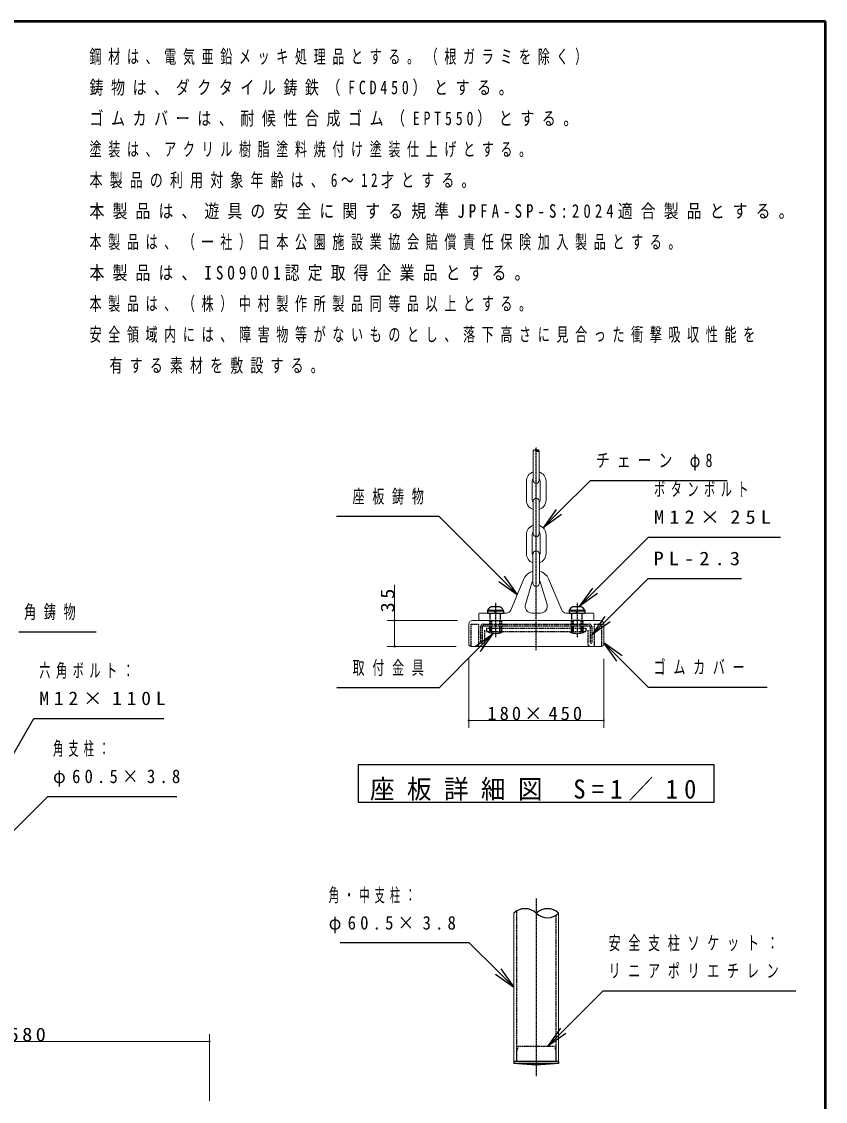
# Model space of a CAD drawing. Units: millimetres, scale not verified, with parts at other scales. Extents: x -35408 to 0, y -49934 to 13350.
# Drawn here: x -5420 to 0, y 6065 to 13350 of the extents above; entities that cross this region are included whole.
import ezdxf

# ---------------------------------------------------------------- set-up
doc = ezdxf.new("R2010")
doc.units = ezdxf.units.MM
doc.linetypes.add('USER2', pattern=[6, 3, -1, 1, -1])
doc.linetypes.add('USER4', pattern=[8, 5, -3])
for name, color, linetype, lineweight in [('A3図枠', 7, 'Continuous', 25), ('線', 2, 'Continuous', 25), ('補助', 2, 'Continuous', 25)]:
    doc.layers.add(name, color=color, linetype=linetype, lineweight=lineweight)
doc.styles.add('ＭＳ ゴシック', font='')
doc.styles.get('ＭＳ ゴシック').set_extended_font_data('MS Gothic')

# ---------------------------------------------------------------- blocks, each defined once
blk = doc.blocks.new('dimension_origin')
at = {"color": 0, "linetype": 'Continuous', "lineweight": -2}
blk.add_circle((0, 0), 1.25, dxfattribs=at)

msp = doc.modelspace()

# ---------------------------------------------------------------- linework, layer by layer
at = {"layer": 'A3図枠', "lineweight": 50}
for p, q in [((0, 13350), (-19250, 13350)), ((0, 0), (0, 13350))]:
    msp.add_line(p, q, dxfattribs=at)
at = {"layer": '線', "color": 7, "lineweight": 13}
for p, q in [((-1970, 10455.035), (-1970, 10255.035)), ((-1930, 10455.035), (-1930, 10255.035)), ((-2016.25, 10121.285), (-2016.25, 10248.785)), ((-1976.25, 10121.285), (-1976.25, 10248.785)), ((-1923.75, 10121.285), (-1923.75, 10248.785)), ((-1883.75, 10121.285), (-1883.75, 10248.785)), ((-1970, 10115.035), (-1970, 9895.035)), ((-1930, 10115.035), (-1930, 9895.035)), ((-2016.25, 9761.285), (-2016.25, 9888.785)), ((-1976.25, 9761.285), (-1976.25, 9888.785)), ((-1923.75, 9761.285), (-1923.75, 9888.785)), ((-1883.75, 9761.285), (-1883.75, 9888.785)), ((-1972.5, 9757.535), (-1972.5, 9562.535)), ((-1927.5, 9757.535), (-1927.5, 9562.535)), ((-2122.261, 9378.369), (-2032.916, 9590.034)), ((-2022.782, 9418.066), (-1978.715, 9563.723)), ((-1877.218, 9418.066), (-1921.285, 9563.723)), ((-1777.739, 9378.369), (-1867.084, 9590.034)), ((-2337.5, 9354.035), (-2337.5, 9316.035)), ((-2331.5, 9360.035), (-2149.9, 9360.035)), ((-1979.711, 9360.035), (-1920.289, 9360.035)), ((-1568.5, 9360.035), (-1750.1, 9360.035)), ((-1562.5, 9354.035), (-1562.5, 9316.035)), ((-2405, 9285.035), (-2405, 9150.035)), ((-2380, 9310.035), (-1520, 9310.035)), ((-2331.5, 9310.035), (-1568.5, 9310.035)), ((-1495, 9285.035), (-1495, 9150.035)), ((-2390, 9135.035), (-1510, 9135.035)), ((-2101.25, 7335.035), (-2101.25, 6335.035)), ((-1798.75, 7335.035), (-1798.75, 6335.035)), ((-2101.25, 6335.035), (-1798.75, 6335.035))]:
    msp.add_line(p, q, dxfattribs=at)
at = {"layer": '線', "color": 20, "linetype": 'USER2'}
for p, q in [((-1950, 9110.035), (-1950, 10480.035)), ((-2225, 9429.035), (-2225, 9197.865)), ((-1675, 9429.035), (-1675, 9197.865)), ((-1950, 7435.035), (-1950, 6235.035))]:
    msp.add_line(p, q, dxfattribs=at)
at = {"layer": '線'}
for p, q in [((-2250, 9404.035), (-2200, 9404.035)), ((-1700, 9404.035), (-1650, 9404.035)), ((-2278.75, 9375.035), (-2171.25, 9375.035)), ((-2278.75, 9375.035), (-2278.75, 9360.035)), ((-2278.75, 9360.035), (-2171.25, 9360.035)), ((-2277.5, 9380.035), (-2277.5, 9375.035)), ((-2277.5, 9380.035), (-2172.5, 9380.035)), ((-2277.5, 9375.035), (-2172.5, 9375.035)), ((-2225.837, 9360.035), (-2229.857, 9375.035)), ((-2220.143, 9360.035), (-2224.163, 9375.035)), ((-2172.5, 9380.035), (-2172.5, 9375.035)), ((-2171.25, 9375.035), (-2171.25, 9360.035)), ((-1728.75, 9375.035), (-1621.25, 9375.035)), ((-1728.75, 9375.035), (-1728.75, 9360.035)), ((-1728.75, 9360.035), (-1621.25, 9360.035)), ((-1727.5, 9380.035), (-1727.5, 9375.035)), ((-1727.5, 9380.035), (-1622.5, 9380.035)), ((-1727.5, 9375.035), (-1622.5, 9375.035)), ((-1675.837, 9360.035), (-1679.857, 9375.035)), ((-1670.143, 9360.035), (-1674.163, 9375.035)), ((-1622.5, 9380.035), (-1622.5, 9375.035)), ((-1621.25, 9375.035), (-1621.25, 9360.035)), ((-1800, 6335.035), (-2100, 6335.035)), ((-2100, 6335.035), (-2100, 6320.035)), ((-1800, 6320.035), (-2100, 6320.035)), ((-1800, 6335.035), (-1800, 6320.035))]:
    msp.add_line(p, q, dxfattribs=at)
at = {"layer": '線', "color": 4, "linetype": 'USER4'}
for p, q in [((-2260, 9310.035), (-2260, 9360.035)), ((-2190, 9310.035), (-2190, 9360.035)), ((-1710, 9310.035), (-1710, 9360.035)), ((-1640, 9310.035), (-1640, 9360.035)), ((-2390, 9285.035), (-2340, 9285.035)), ((-2390, 9285.035), (-2390, 9135.035)), ((-2340, 9285.035), (-2340, 9135.035)), ((-2325, 9266.035), (-2325, 9160.035)), ((-2313.5, 9266.035), (-2313.5, 9160.035)), ((-2306, 9285.035), (-1594, 9285.035)), ((-2306, 9273.535), (-1594, 9273.535)), ((-2285, 9258.535), (-1615, 9258.535)), ((-2285, 9258.535), (-2285, 9236.035)), ((-2265, 9308.535), (-2265, 9258.535)), ((-2265, 9308.535), (-2185, 9308.535)), ((-2265, 9258.535), (-2265, 9236.035)), ((-2255, 9308.535), (-2255, 9236.035)), ((-2251.615, 9308.535), (-2251.615, 9236.035)), ((-2198.385, 9308.535), (-2198.385, 9236.035)), ((-2195, 9308.535), (-2195, 9236.035)), ((-2185, 9308.535), (-2185, 9258.535)), ((-2185, 9258.535), (-2185, 9236.035)), ((-1635, 9308.535), (-1715, 9308.535)), ((-1715, 9308.535), (-1715, 9258.535)), ((-1715, 9258.535), (-1715, 9236.035)), ((-1705, 9308.535), (-1705, 9236.035)), ((-1701.615, 9308.535), (-1701.615, 9236.035)), ((-1648.385, 9308.535), (-1648.385, 9236.035)), ((-1645, 9308.535), (-1645, 9236.035)), ((-1635, 9308.535), (-1635, 9258.535)), ((-1635, 9258.535), (-1635, 9236.035)), ((-1615, 9258.535), (-1615, 9236.035)), ((-1586.5, 9266.035), (-1586.5, 9160.035)), ((-1575, 9266.035), (-1575, 9160.035)), ((-1560, 9285.035), (-1510, 9285.035)), ((-1560, 9285.035), (-1560, 9135.035)), ((-1510, 9285.035), (-1510, 9135.035)), ((-2298.5, 9243.535), (-2298.5, 9150.035)), ((-2285, 9236.035), (-1615, 9236.035)), ((-1601.5, 9243.535), (-1601.5, 9150.035)), ((-2325, 9160.035), (-2313.5, 9160.035)), ((-1586.5, 9160.035), (-1575, 9160.035)), ((-2082.25, 7349.674), (-2082.25, 6335.035)), ((-1817.75, 7320.396), (-1817.75, 6335.035)), ((-2073.125, 6435.035), (-2082.25, 6403.492)), ((-1826.875, 6435.035), (-2073.125, 6435.035)), ((-1826.875, 6435.035), (-1817.75, 6403.492)), ((-2082.25, 6403.492), (-2082.25, 6335.035)), ((-1817.75, 6403.492), (-1817.75, 6335.035))]:
    msp.add_line(p, q, dxfattribs=at)
at = {"layer": '線'}
for centre, radius, start, end in [((-1960, 10444.535), 14.5, 46.39718, 133.60282), ((-1940, 10444.535), 14.5, 46.39718, 133.60282), ((-1940, 10465.535), 14.5, 226.39718, 313.60282), ((-2225, 9347.634), 61.693, 113.90552, 148.31866), ((-2225, 9347.634), 61.693, 31.68134, 66.09448), ((-1675, 9347.634), 61.693, 113.90552, 148.31866), ((-1675, 9347.634), 61.693, 31.68134, 66.09448), ((-2025.625, 7256.529), 109.006, 46.07099, 133.92901), ((-1874.375, 7256.529), 109.006, 46.07099, 133.92901), ((-1874.375, 7413.542), 109.006, 226.07099, 313.92901), ((-1950, 7833.512), 1518.477, 265.34909, 274.65091)]:
    msp.add_arc(centre, radius, start, end, dxfattribs=at)
at = {"layer": '線', "color": 7, "lineweight": 13}
for centre, radius, start, end in [((-1950, 10248.785), 66.25, 107.57096, 180), ((-1950, 10248.785), 66.25, 0, 72.42904), ((-1950, 10248.785), 26.25, 139.63241, 180), ((-1950, 10255.035), 20, 180, 0), ((-1950, 10248.785), 26.25, 0, 40.36759), ((-1950, 10115.035), 20, 0, 180), ((-1950, 10121.285), 66.25, 180, 252.42904), ((-1950, 10121.285), 26.25, 180, 220.36759), ((-1950, 10121.285), 26.25, 319.63241, 0), ((-1950, 10121.285), 66.25, 287.57096, 0), ((-1950, 9888.785), 66.25, 107.57096, 180), ((-1950, 9888.785), 66.25, 0, 72.42904), ((-1950, 9888.785), 26.25, 139.63241, 180), ((-1950, 9895.035), 20, 180, 0), ((-1950, 9888.785), 26.25, 0, 40.36759), ((-1950, 9757.535), 22.5, 0, 180), ((-1950, 9761.285), 66.25, 180, 250.14611), ((-1950, 9761.285), 26.25, 180, 211.00272), ((-1950, 9761.285), 26.25, 328.99728, 0), ((-1950, 9761.285), 66.25, 289.85389, 0), ((-1950, 9555.035), 90, 104.47751, 157.1151), ((-1950, 9555.035), 90, 22.8849, 75.52249), ((-1950, 9555.035), 30, 138.59038, 163.16699), ((-1950, 9562.535), 22.5, 180, 0), ((-1950, 9555.035), 30, 16.83301, 41.40962), ((-1979.711, 9405.035), 45, 163.16699, 270), ((-1920.289, 9405.035), 45, 270, 16.83301), ((-2331.5, 9354.035), 6, 90, 180), ((-2149.9, 9390.035), 30, 270, 337.1151), ((-1750.1, 9390.035), 30, 202.8849, 270), ((-1568.5, 9354.035), 6, 0, 90), ((-2380, 9285.035), 25, 90, 180), ((-2331.5, 9316.035), 6, 180, 270), ((-1568.5, 9316.035), 6, 270, 0), ((-1520, 9285.035), 25, 0, 90), ((-2390, 9150.035), 15, 180, 270), ((-1510, 9150.035), 15, 270, 0)]:
    msp.add_arc(centre, radius, start, end, dxfattribs=at)
at = {"layer": '線', "color": 4, "linetype": 'USER4'}
for centre, radius, start, end in [((-2306, 9266.035), 19, 90, 180), ((-2306, 9266.035), 7.5, 90, 180), ((-1594, 9266.035), 19, 0, 90), ((-1594, 9266.035), 7.5, 0, 90), ((-2225, 9349.575), 126.71, 243.64531, 296.35469), ((-1675, 9349.575), 126.71, 243.64531, 296.35469), ((-2313.5, 9150.035), 15, 270, 0), ((-1586.5, 9150.035), 15, 180, 270)]:
    msp.add_arc(centre, radius, start, end, dxfattribs=at)
at = {"layer": '補助'}
for p, q in [((-1797.088, 10041.697), (-1583.75, 10255.035)), ((-1583.75, 10255.035), (-1533.75, 10255.035)), ((-1533.75, 10255.035), (-662.906, 10255.035)), ((-1814.766, 10059.375), (-1903.154, 9935.631)), ((-2655, 10011.613), (-3296.648, 10011.613)), ((-2605, 10011.613), (-2655, 10011.613)), ((-2183.655, 9590.268), (-2605, 10011.613)), ((-1903.154, 9935.631), (-1797.088, 10041.697)), ((-1779.41, 10024.019), (-1903.154, 9935.631)), ((-1553.934, 9510.101), (-1191.848, 9872.187)), ((-1191.848, 9872.187), (-1141.848, 9872.187)), ((-1141.848, 9872.187), (-302.024, 9872.187)), ((-2201.332, 9572.59), (-2077.589, 9484.202)), ((-2077.589, 9484.202), (-2183.655, 9590.268)), ((-2165.977, 9607.945), (-2077.589, 9484.202)), ((-1468.934, 9319.101), (-1195, 9593.035)), ((-1195, 9593.035), (-1145, 9593.035)), ((-1145, 9593.035), (-566.786, 9593.035)), ((-1571.612, 9527.779), (-1660, 9404.035)), ((-1660, 9404.035), (-1553.934, 9510.101)), ((-1536.256, 9492.423), (-1660, 9404.035)), ((-1486.612, 9336.779), (-1575, 9213.035)), ((-1575, 9213.035), (-1468.934, 9319.101)), ((-1451.256, 9301.423), (-1575, 9213.035)), ((-5439.782, 9232.607), (-5389.782, 9232.607)), ((-5389.782, 9232.607), (-4916.885, 9232.607)), ((-2361.694, 9135.061), (-2238.012, 9223.535)), ((-2238.012, 9223.535), (-2344.004, 9117.395)), ((-2326.314, 9099.73), (-2238.012, 9223.535)), ((-2344.004, 9117.395), (-2605, 8856.035)), ((-1406.612, 9036.291), (-1495, 9160.035)), ((-1371.256, 9071.647), (-1495, 9160.035)), ((-1495, 9160.035), (-1388.934, 9053.969)), ((-1388.934, 9053.969), (-1195, 8860.035)), ((-2655, 8856.035), (-3295.369, 8856.035)), ((-2605, 8856.035), (-2655, 8856.035)), ((-1195, 8860.035), (-1145, 8860.035)), ((-1145, 8860.035), (-393.413, 8860.035)), ((-5495.304, 8375.102), (-5336.945, 8649.388)), ((-5336.945, 8649.388), (-5286.945, 8649.388)), ((-5286.945, 8649.388), (-4461.686, 8649.388)), ((-5500.661, 7866.78), (-5244.176, 8123.265)), ((-5244.176, 8123.265), (-5194.176, 8123.265)), ((-5194.176, 8123.265), (-4374.402, 8123.265)), ((-2451.25, 7135.035), (-3271.023, 7135.035)), ((-2401.25, 7135.035), (-2451.25, 7135.035)), ((-2207.316, 6941.101), (-2401.25, 7135.035)), ((-2224.994, 6923.423), (-2101.25, 6835.035)), ((-2101.25, 6835.035), (-2207.316, 6941.101)), ((-2189.638, 6958.779), (-2101.25, 6835.035)), ((-1768.934, 6541.101), (-1498.75, 6811.285)), ((-1498.75, 6811.285), (-1448.75, 6811.285)), ((-1448.75, 6811.285), (-198.622, 6811.285)), ((-1786.612, 6558.779), (-1875, 6435.035)), ((-1875, 6435.035), (-1768.934, 6541.101)), ((-1751.256, 6523.423), (-1875, 6435.035))]:
    msp.add_line(p, q, dxfattribs=at)
at = {"layer": '補助', "lineweight": 13}
for p, q in [((-2905, 9135.035), (-2905, 9551.226)), ((-2480, 9310.035), (-2955, 9310.035)), ((-2490, 9135.035), (-2955, 9135.035)), ((-2405, 9050.035), (-2405, 8585.035)), ((-1495, 9050.035), (-1495, 8585.035)), ((-1495, 8635.035), (-2405, 8635.035)), ((-4153.333, 6068.8), (-4153.333, 6518.8)), ((-6680, 6468.8), (-4153.333, 6468.8))]:
    msp.add_line(p, q, dxfattribs=at)
at = {"layer": '補助'}
msp.add_lwpolyline([(-3150, 8335.035), (-3150, 8085.035), (-750, 8085.035), (-750, 8335.035)], close=True, dxfattribs=at)

# ---------------------------------------------------------------- block references
at = {"layer": '補助', "lineweight": 13, "xscale": 3.33, "yscale": 3.33}
for p, rotation in [((-2905, 9310.035), 270), ((-2905, 9135.035), 90), ((-1495, 8635.035), 180), ((-4153.333, 6468.8), 180)]:
    msp.add_blockref('dimension_origin', p, dxfattribs=dict(at, rotation=rotation))
msp.add_blockref('dimension_origin', (-2405, 8635.035), dxfattribs=at)

# ---------------------------------------------------------------- texts
at = {"layer": '補助', "style": 'ＭＳ ゴシック'}
for s, insert, char_height, attachment_point in [('\\T1.55;\\W0.65;鋼材は、電気亜鉛メッキ処理品とする。（根ガラミを除く）', (-4962.239, 13159.844), 91.64, 1), ('\\T1.55;\\W0.75;鋳物は、ダクタイル鋳鉄（FCD450）とする。', (-4962.239, 12951.51), 91.64, 1), ('\\T1.55;\\W0.75;ゴムカバーは、耐候性合成ゴム（EPT550）とする。', (-4962.239, 12743.177), 91.64, 1), ('\\T1.55;\\W0.65;塗装は、アクリル樹脂塗料焼付け塗装仕上げとする。', (-4962.239, 12534.844), 91.64, 1), ('\\T1.55;\\W0.7;本製品の利用対象年齢は、6～12才とする。', (-4962.239, 12326.51), 91.64, 1), ('\\T1.55;\\W0.8;本製品は、遊具の安全に関する規準JPFA-SP-S:2024適合製品とする。', (-4962.239, 12118.177), 91.64, 1), ('\\T1.55;\\W0.65;本製品は、（一社）日本公園施設業協会賠償責任保険加入製品とする。', (-4962.239, 11909.844), 91.64, 1), ('\\T1.55;\\W0.8;本製品は、ISO9001認定取得企業品とする。', (-4962.239, 11701.511), 91.64, 1), ('\\T1.55;\\W0.65;本製品は、（株）中村製作所製品同等品以上とする。', (-4962.239, 11493.177), 91.64, 1), ('\\T1.55;\\W0.65;安全領域内には、障害物等がないものとし、落下高さに見合った衝撃吸収性能を', (-4962.239, 11284.844), 91.64, 1), ('\\T1.55;\\W0.7;\\~\\~有する素材を敷設する。', (-4962.239, 11076.511), 91.64, 1), ('\\T1.5;\\W0.75;チェーン\\~φ8', (-1547.5, 10436.285), 91.64, 1), ('\\T1.64;\\W0.65;座板鋳物', (-3188.75, 10192.863), 91.64, 1), ('\\T1.5;\\W0.6;ボタンボルト', (-1155.598, 10240.937), 91.64, 1), ('\\T1.5;\\W1.1;M12×25L', (-1155.598, 10053.437), 91.64, 1), ('\\T1.5;\\W1.1;PL-2.3', (-1158.75, 9774.285), 91.64, 1), ('\\T1.64;\\W0.65;角鋳物', (-5403.532, 9413.857), 91.64, 1), ('\\T1.64;\\W0.65;取付金具', (-3188.75, 9037.285), 91.64, 1), ('\\T1.64;\\W0.65;ゴムカバー', (-1158.75, 9041.285), 91.64, 1), ('\\T1.5;\\W0.6;六角ボルト：', (-5300.695, 9018.138), 91.64, 1), ('\\T1.5;\\W1.05;M12×110L', (-5300.695, 8830.638), 91.64, 1), ('\\T1.32;180×450', (-1950, 8636.035), 91.64, 8), ('\\T1.5;\\W0.55;角支柱：', (-5207.926, 8492.015), 91.64, 1), ('\\T1.5;\\W0.9;φ60.5×3.8', (-5207.926, 8304.515), 91.64, 1), ('\\T1.5;\\W0.95;座板詳細図\\~S=1／10', (-1950, 8093.368), 128.3, 8), ('\\T1.5;\\W0.55;角・中支柱：', (-3349.286, 7503.785), 91.64, 1), ('\\T1.5;\\W0.9;φ60.5×3.8', (-3349.286, 7316.285), 91.64, 1), ('\\T1.64;\\W0.65;安全支柱ソケット：', (-1462.5, 7180.035), 91.64, 1), ('\\T1.64;\\W0.65;リニアポリエチレン', (-1462.5, 6992.535), 91.64, 1), ('\\T1.33;\\W1.1;7580', (-5416.667, 6469.8), 91.64, 8)]:
    msp.add_mtext(s, dxfattribs=dict(at, insert=insert, char_height=char_height, attachment_point=attachment_point))
at = {"layer": '補助', "insert": (-2906, 9455.988), "char_height": 91.64, "attachment_point": 8, "rotation": 90, "style": 'ＭＳ ゴシック'}
msp.add_mtext('\\T1.34;\\W1.1;35', dxfattribs=at)

doc.saveas('drawing.dxf')
